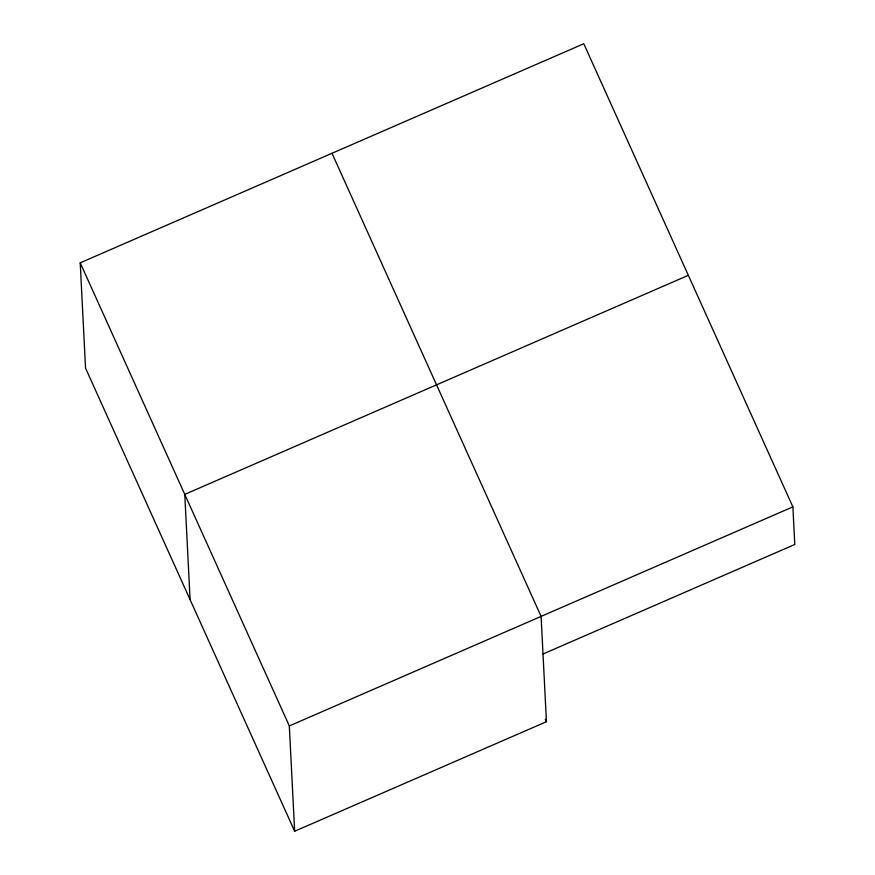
<?xml version="1.0" encoding="UTF-8"?>
<svg xmlns="http://www.w3.org/2000/svg" width="875" height="875" viewBox="0 0 875 875"><rect width="100%" height="100%" fill="white"/><g stroke="black" fill="none" stroke-linecap="round" stroke-linejoin="round"><path stroke-width="1.31" d="M331.997 153.289L541.1 616.405L546.438 721.711L294.656 831.25L85.542 368.134L80.216 262.828L583.778 43.75L792.881 506.866L794.784 544.48L543.003 654.019M688.33 275.308L184.767 494.386L190.105 599.692M294.656 831.25L289.319 725.944L792.881 506.866M545.311 719.217L546.438 721.711M80.216 262.828L289.319 725.944"/></g></svg>
